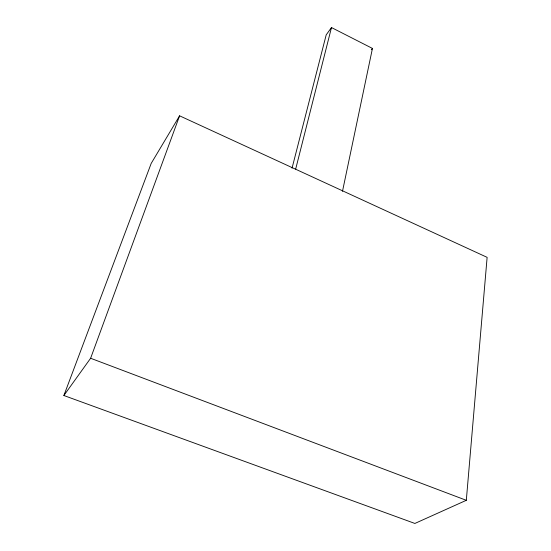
<?xml version="1.0" encoding="UTF-8"?>
<svg xmlns="http://www.w3.org/2000/svg" width="551" height="551" viewBox="0 0 551 551"><rect width="100%" height="100%" fill="white"/><g stroke="black" fill="none" stroke-linecap="round" stroke-linejoin="round"><path stroke-width="0.83" d="M466.311 500.308L487.125 257.351L179.592 115.813L151.201 163.399L63.875 395.515L414.882 523.45L466.311 500.308L90.619 358.26L63.875 395.515M342.495 191.3L372.448 48.426L331.482 27.55L326.199 34.858L292.044 168.179M295.667 169.129L331.482 27.55M90.619 358.26L179.592 115.813M371.436 49.707L372.448 48.426"/></g></svg>
